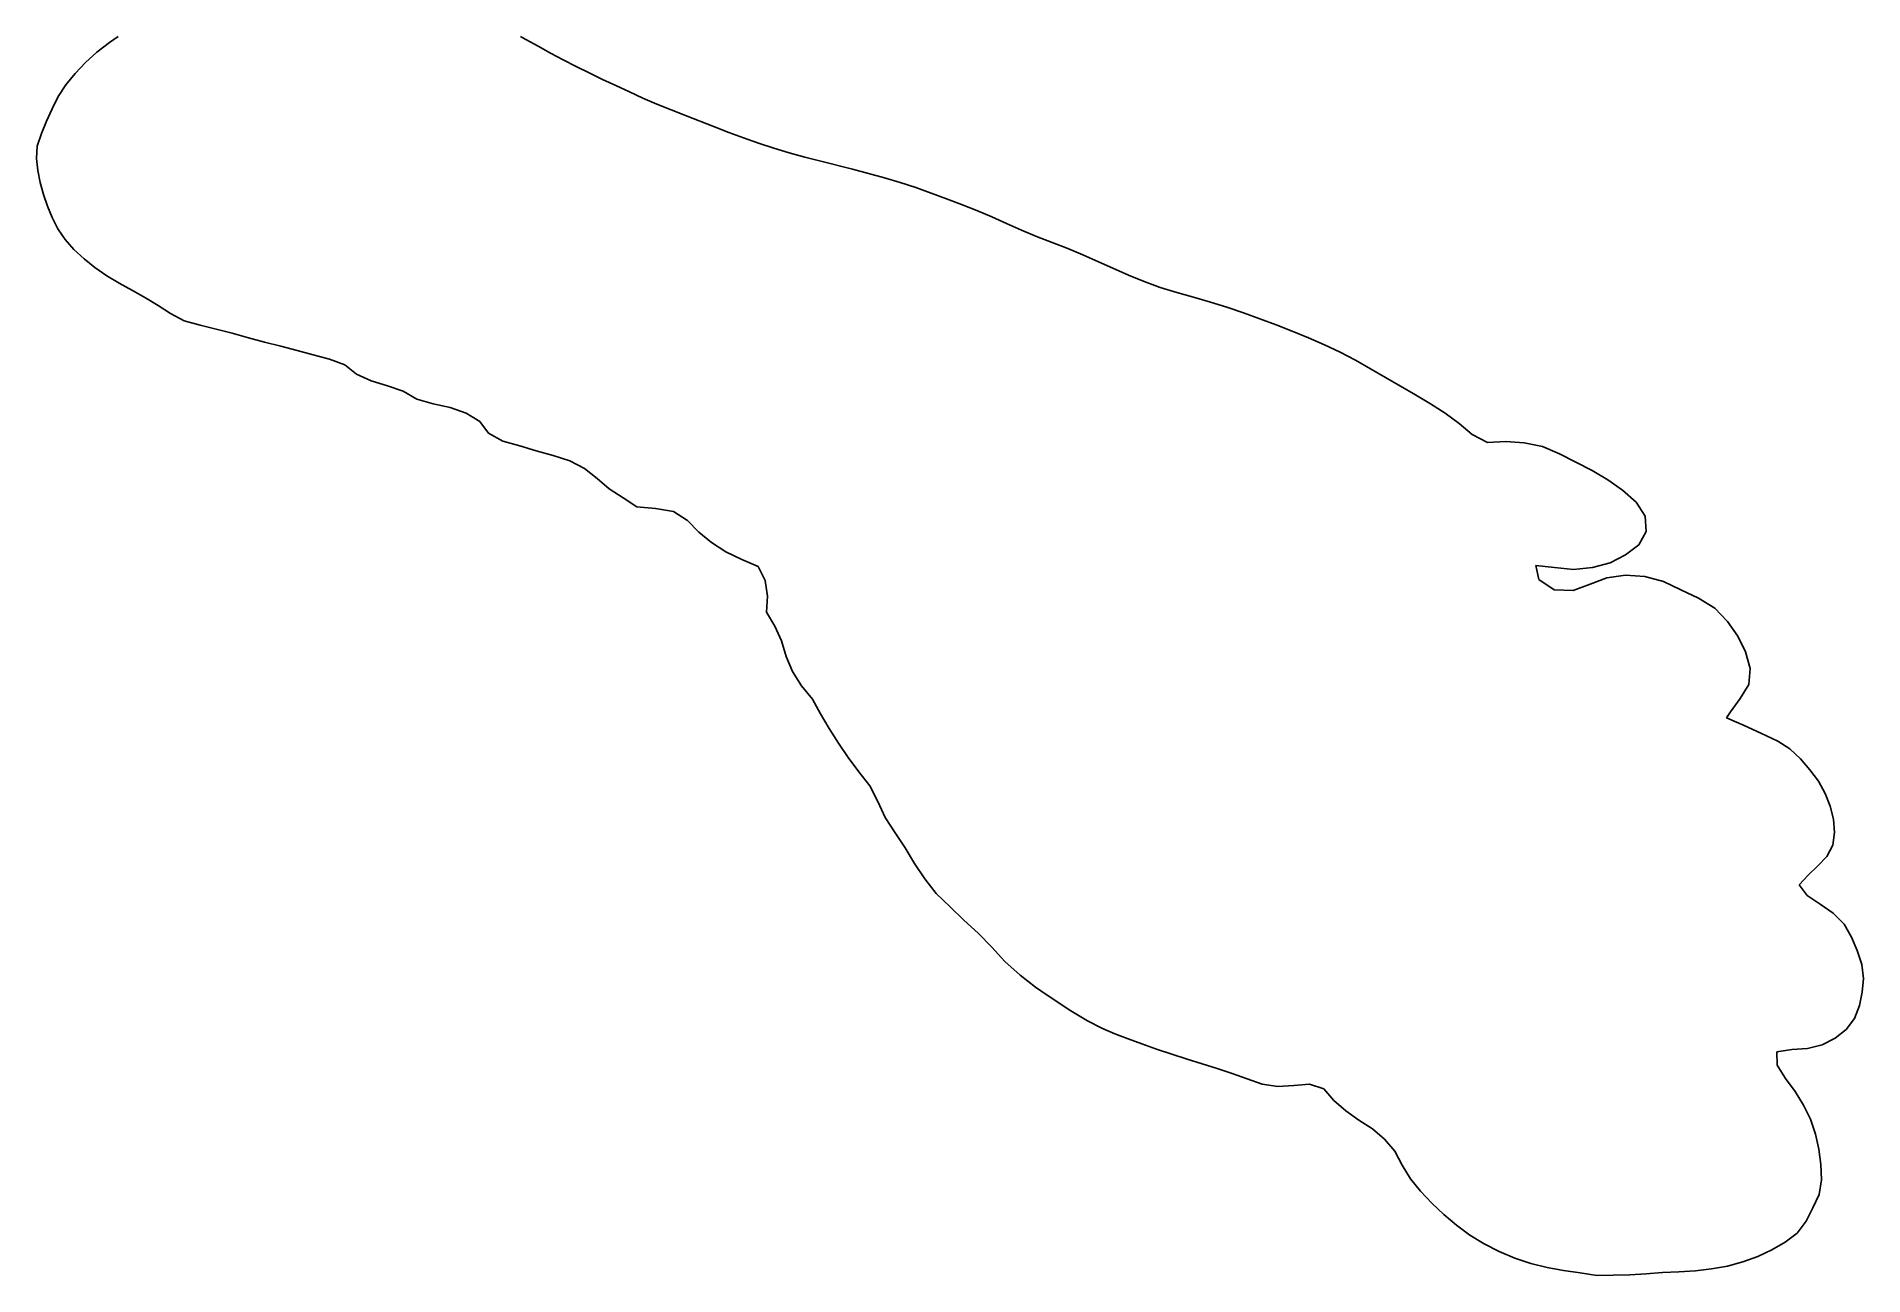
# Model space of a CAD drawing. Extents: x -4220 to 2794, y -1842 to 2915.
import ezdxf

# ---------------------------------------------------------------- set-up
doc = ezdxf.new("R2010")
doc.units = 0
doc.layers.get('0').update_dxf_attribs({"linetype": 'CONTINUOUS'})

msp = doc.modelspace()

# ---------------------------------------------------------------- linework, layer by layer
for p, q in [((-3988.3, 2854.9), (-3940, 2891.9)), ((-3940, 2891.9), (-3907.3, 2914.8)), ((-2362.2, 2914.8), (-2341.7, 2903.8)), ((-2341.7, 2903.8), (-2294.3, 2877.4)), ((-2294.3, 2877.4), (-2246.5, 2851.1)), ((-4071.8, 2773.2), (-4032.6, 2815.3)), ((-4032.6, 2815.3), (-3988.3, 2854.9)), ((-2246.5, 2851.1), (-2197.9, 2825.3)), ((-2197.9, 2825.3), (-2148.5, 2799.9)), ((-4107.5, 2729.5), (-4071.8, 2773.2)), ((-2148.5, 2799.9), (-2098.3, 2775)), ((-2098.3, 2775), (-2047.4, 2750.5)), ((-2047.4, 2750.5), (-1996, 2726.2)), ((-4160.5, 2637.5), (-4137.3, 2684.2)), ((-4137.3, 2684.2), (-4107.5, 2729.5)), ((-1996, 2726.2), (-1944.2, 2702)), ((-1944.2, 2702), (-1891.9, 2678.1)), ((-1891.9, 2678.1), (-1838.5, 2655.1)), ((-4181.3, 2590.3), (-4160.5, 2637.5)), ((-1838.5, 2655.1), (-1783.7, 2633.4)), ((-1783.7, 2633.4), (-1728.3, 2612.2)), ((-1728.3, 2612.2), (-1617.7, 2568.7)), ((-4217.5, 2494.5), (-4201.3, 2542.7)), ((-4201.3, 2542.7), (-4181.3, 2590.3)), ((-1617.7, 2568.7), (-1561.9, 2547)), ((-1561.9, 2547), (-1505.5, 2525.9)), ((-1505.5, 2525.9), (-1448.3, 2505.6)), ((-4220.1, 2446.9), (-4217.5, 2494.5)), ((-1448.3, 2505.6), (-1389.9, 2486.6)), ((-1389.9, 2486.6), (-1330.6, 2468.7)), ((-1330.6, 2468.7), (-1270.4, 2452)), ((-4215.2, 2400.2), (-4220.1, 2446.9)), ((-4205.9, 2354.2), (-4215.2, 2400.2)), ((-1270.4, 2452), (-1209.5, 2436.2)), ((-1209.5, 2436.2), (-1086.9, 2405.3)), ((-1086.9, 2405.3), (-1025.6, 2389.4)), ((-1025.6, 2389.4), (-964.6, 2372.7)), ((-4193.3, 2308.8), (-4205.9, 2354.2)), ((-964.6, 2372.7), (-904.1, 2354.7)), ((-904.1, 2354.7), (-844.4, 2335.1)), ((-844.4, 2335.1), (-785.6, 2314)), ((-4177.8, 2264), (-4193.3, 2308.8)), ((-4159.5, 2219.7), (-4177.8, 2264)), ((-785.6, 2314), (-727.1, 2292)), ((-727.1, 2292), (-668.6, 2269.6)), ((-668.6, 2269.6), (-610.4, 2246.7)), ((-610.4, 2246.7), (-552.7, 2222.6)), ((-4137.8, 2176.3), (-4159.5, 2219.7)), ((-4110.8, 2135.1), (-4137.8, 2176.3)), ((-552.7, 2222.6), (-495.7, 2197.4)), ((-495.7, 2197.4), (-438.9, 2171.5)), ((-4076.8, 2097.1), (-4110.8, 2135.1)), ((-438.9, 2171.5), (-380.7, 2147.1)), ((-380.7, 2147.1), (-320.9, 2124.6)), ((-320.9, 2124.6), (-261.3, 2101.4)), ((-4037.8, 2061.7), (-4076.8, 2097.1)), ((-3995.7, 2028.3), (-4037.8, 2061.7)), ((-261.3, 2101.4), (-202.7, 2076.5)), ((-27.4, 1998.8), (-202.7, 2076.5)), ((-3950.7, 1996.7), (-3995.7, 2028.3)), ((-3902.7, 1967.3), (-3950.7, 1996.7)), ((-3851.9, 1940), (-3902.7, 1967.3)), ((-27.4, 1998.8), (32.4, 1974)), ((32.4, 1974), (94.1, 1951.6)), ((-3802, 1911.6), (-3851.9, 1940)), ((-3753.5, 1881.8), (-3802, 1911.6)), ((94.1, 1951.6), (157.6, 1932.3)), ((157.6, 1932.3), (222, 1914.1)), ((222, 1914.1), (286.4, 1895.6)), ((286.4, 1895.6), (350.3, 1875.7)), ((-3705.7, 1851), (-3753.5, 1881.8)), ((-3653.5, 1823.9), (-3705.7, 1851)), ((-3592.5, 1807.1), (-3653.5, 1823.9)), ((350.3, 1875.7), (413.6, 1854.2)), ((413.6, 1854.2), (476.4, 1831.5)), ((476.4, 1831.5), (538.8, 1807.7)), ((-3530.3, 1791.7), (-3592.5, 1807.1)), ((-3468.5, 1775.4), (-3530.3, 1791.7)), ((-3406.8, 1758.6), (-3468.5, 1775.4)), ((-3345, 1741.9), (-3406.8, 1758.6)), ((538.8, 1807.7), (601, 1783.2)), ((601, 1783.2), (663, 1757.9)), ((663, 1757.9), (724.6, 1731.5)), ((-3282.7, 1725.5), (-3345, 1741.9)), ((-3220, 1709.5), (-3282.7, 1725.5)), ((-3157.7, 1693), (-3220, 1709.5)), ((-3095.7, 1675.8), (-3157.7, 1693)), ((724.6, 1731.5), (784.7, 1702.8)), ((784.7, 1702.8), (843.5, 1671.9)), ((-3036.8, 1654.2), (-3095.7, 1675.8)), ((-2991.6, 1618.5), (-3036.8, 1654.2)), ((-2934.9, 1592.8), (-2991.6, 1618.5)), ((843.5, 1671.9), (901.3, 1639.4)), ((901.3, 1639.4), (958.8, 1606.2)), ((-2872.8, 1574.3), (-2934.9, 1592.8)), ((-2812.2, 1553.8), (-2872.8, 1574.3)), ((-2759.8, 1523), (-2812.2, 1553.8)), ((958.8, 1606.2), (1016.5, 1572.8)), ((1016.5, 1572.8), (1074.2, 1538.8)), ((-2697.4, 1504.1), (-2759.8, 1523)), ((-2631.5, 1490.7), (-2697.4, 1504.1)), ((-2570.7, 1468.8), (-2631.5, 1490.7)), ((1074.2, 1538.8), (1131.7, 1504.3)), ((1131.7, 1504.3), (1188.1, 1468.2)), ((-2518.5, 1436.5), (-2570.7, 1468.8)), ((-2484.3, 1391.8), (-2518.5, 1436.5)), ((1188.1, 1468.2), (1242, 1429)), ((1242, 1429), (1292.1, 1387)), ((-2429.7, 1361.2), (-2484.3, 1391.8)), ((-2365.2, 1343.4), (-2429.7, 1361.2)), ((-2301.7, 1323.6), (-2365.2, 1343.4)), ((1292.1, 1387), (1349.9, 1355.7)), ((1349.9, 1355.7), (1420.4, 1359.4)), ((1420.4, 1359.4), (1491.7, 1355.2)), ((1491.7, 1355.2), (1561.5, 1340.9)), ((1561.5, 1340.9), (1626.3, 1312.5)), ((-2236.1, 1306.9), (-2301.7, 1323.6)), ((-2172.8, 1286), (-2236.1, 1306.9)), ((-2115.9, 1256.2), (-2172.8, 1286)), ((1626.3, 1312.5), (1689.6, 1281.3)), ((1689.6, 1281.3), (1751.9, 1248.2)), ((-2067.3, 1218.4), (-2115.9, 1256.2)), ((-2021.1, 1178.2), (-2067.3, 1218.4)), ((1751.9, 1248.2), (1812.1, 1212.5)), ((1812.1, 1212.5), (1869, 1172.8)), ((-1968.1, 1143.3), (-2021.1, 1178.2)), ((-1915.6, 1109), (-1968.1, 1143.3)), ((1869, 1172.8), (1921.5, 1127.4)), ((1921.5, 1127.4), (1956, 1073.8)), ((-1844.3, 1103.1), (-1915.6, 1109)), ((-1775, 1090.7), (-1844.3, 1103.1)), ((-1721.1, 1056.4), (-1775, 1090.7)), ((-1677.1, 1012.3), (-1721.1, 1056.4)), ((1956, 1073.8), (1959.6, 1015.1)), ((-1628.4, 971.9), (-1677.1, 1012.3)), ((1959.6, 1015.1), (1931.6, 963.6)), ((-1573.3, 936.3), (-1628.4, 971.9)), ((-1512.6, 906.8), (-1573.3, 936.3)), ((1880.4, 925.2), (1821.1, 894.7)), ((1931.6, 963.6), (1880.4, 925.2)), ((-1449.9, 879.8), (-1512.6, 906.8)), ((-1423, 825.8), (-1449.9, 879.8)), ((1607.9, 876.7), (1535.6, 883.8)), ((1535.6, 883.8), (1547.2, 830.1)), ((1681, 868.4), (1607.9, 876.7)), ((1753.2, 876.6), (1681, 868.4)), ((1821.1, 894.7), (1753.2, 876.6)), ((1808.9, 836.8), (1880.2, 846.5)), ((1880.2, 846.5), (1954.2, 842.2)), ((1954.2, 842.2), (2025.8, 822.1)), ((-1414, 766.2), (-1423, 825.8)), ((1547.2, 830.1), (1606.1, 790.1)), ((1606.1, 790.1), (1679.4, 788.1)), ((1679.4, 788.1), (1744.5, 812.4)), ((1744.5, 812.4), (1808.9, 836.8)), ((2025.8, 822.1), (2093.2, 790.8)), ((2093.2, 790.8), (2160.1, 758.2)), ((-1417.5, 704.8), (-1414, 766.2)), ((-1385.6, 651.4), (-1417.5, 704.8)), ((2160.1, 758.2), (2223.5, 720.3)), ((2223.5, 720.3), (2271.9, 668.7)), ((-1359.4, 595), (-1385.6, 651.4)), ((2271.9, 668.7), (2311.4, 612.2)), ((-1342.2, 535), (-1359.4, 595)), ((2311.4, 612.2), (2341.1, 552.1)), ((-1318.3, 476.7), (-1342.2, 535)), ((2341.1, 552.1), (2358.8, 488.9)), ((-1283.1, 422.4), (-1318.3, 476.7)), ((-1241.5, 371.3), (-1283.1, 422.4)), ((2354.3, 426.6), (2320.9, 372.8)), ((2358.8, 488.9), (2354.3, 426.6)), ((-1210.5, 314.3), (-1241.5, 371.3)), ((2320.9, 372.8), (2282.9, 321.5)), ((-1176.9, 257.8), (-1210.5, 314.3)), ((2282.9, 321.5), (2268.4, 299.4)), ((2268.4, 299.4), (2306, 282.7)), ((2306, 282.7), (2335.5, 269.8)), ((-1141.3, 201.8), (-1176.9, 257.8)), ((2335.5, 269.8), (2400.2, 240.7)), ((2400.2, 240.7), (2464.8, 209.4)), ((-1103.8, 146.3), (-1141.3, 201.8)), ((-1062.8, 92.2), (-1103.8, 146.3)), ((2464.8, 209.4), (2511.8, 179.9)), ((2511.8, 179.9), (2552, 142.3)), ((2552, 142.3), (2588.6, 99.5)), ((-1020.6, 38.3), (-1062.8, 92.2)), ((2588.6, 99.5), (2620.8, 55.3)), ((-989.7, -21.9), (-1020.6, 38.3)), ((2620.8, 55.3), (2647, 9)), ((2647, 9), (2666.2, -39.5)), ((-961.7, -83.8), (-989.7, -21.9)), ((2666.2, -39.5), (2678.3, -89.8)), ((-924.2, -142), (-961.7, -83.8)), ((2678.3, -89.8), (2682.9, -140.9)), ((-885.1, -200), (-924.2, -142)), ((-848.9, -260), (-885.1, -200)), ((2675.9, -189.9), (2652.7, -233.1)), ((2682.9, -140.9), (2675.9, -189.9)), ((-809.8, -318.9), (-848.9, -260)), ((2618.1, -269.7), (2581.2, -305.1)), ((2652.7, -233.1), (2618.1, -269.7)), ((-765.8, -375.9), (-809.8, -318.9)), ((2581.2, -305.1), (2547.5, -342.7)), ((2547.5, -342.7), (2578, -383.2)), ((-712.2, -426.1), (-765.8, -375.9)), ((2578, -383.2), (2628.3, -416.3)), ((2628.3, -416.3), (2677.3, -451.2)), ((-660, -478.3), (-712.2, -426.1)), ((-604.5, -528), (-660, -478.3)), ((2677.3, -451.2), (2719.6, -492.6)), ((-552.6, -581.2), (-604.5, -528)), ((2719.6, -492.6), (2747.4, -542.8)), ((2747.4, -542.8), (2769.8, -594.4)), ((-502.2, -636.7), (-552.6, -581.2)), ((2769.8, -594.4), (2787.1, -647.4)), ((-444.3, -688.4), (-502.2, -636.7)), ((-385.2, -735), (-444.3, -688.4)), ((2787.1, -647.4), (2793.9, -701.1)), ((2793.9, -701.1), (2789.1, -753.9)), ((-364.6, -749.3), (-385.2, -735)), ((-313.7, -783.9), (-364.6, -749.3)), ((2789.1, -753.9), (2778.1, -805.4)), ((-248.7, -826.1), (-313.7, -783.9)), ((-185.7, -863.6), (-248.7, -826.1)), ((2778.1, -805.4), (2759.7, -854.7)), ((-130.7, -892), (-185.7, -863.6)), ((-79.9, -914.2), (-130.7, -892)), ((2727.9, -896.9), (2685.6, -931.1)), ((2759.7, -854.7), (2727.9, -896.9)), ((-29.4, -933.6), (-79.9, -914.2)), ((24, -953), (-29.4, -933.6)), ((80.3, -972.7), (24, -953)), ((138.4, -992.4), (80.3, -972.7)), ((2519.5, -974.6), (2461, -983.1)), ((2579.2, -970.4), (2519.5, -974.6)), ((2635.7, -956.4), (2579.2, -970.4)), ((2685.6, -931.1), (2635.7, -956.4)), ((197, -1011.5), (138.4, -992.4)), ((312.8, -1047.8), (197, -1011.5)), ((370.4, -1066.6), (312.8, -1047.8)), ((2461, -983.1), (2462.4, -1034.6)), ((2462.4, -1034.6), (2495.2, -1085.6)), ((427.8, -1086.5), (370.4, -1066.6)), ((485.3, -1106.8), (427.8, -1086.5)), ((545.6, -1115.9), (485.3, -1106.8)), ((606.4, -1112), (545.6, -1115.9)), ((666.6, -1107.1), (606.4, -1112)), ((721.7, -1125.6), (666.6, -1107.1)), ((2495.2, -1085.6), (2531.2, -1135.6)), ((760.7, -1170.5), (721.7, -1125.6)), ((807.2, -1209.7), (760.7, -1170.5)), ((2531.2, -1135.6), (2564.1, -1187.5)), ((2564.1, -1187.5), (2590.8, -1242.2)), ((856.8, -1245.8), (807.2, -1209.7)), ((908.6, -1279), (856.8, -1245.8)), ((2590.8, -1242.2), (2610.3, -1299)), ((955, -1318.7), (908.6, -1279)), ((995.1, -1364.5), (955, -1318.7)), ((2610.3, -1299), (2622.5, -1356.9)), ((1023.3, -1418), (995.1, -1364.5)), ((2622.5, -1356.9), (2629.8, -1415.4)), ((1054.6, -1470.4), (1023.3, -1418)), ((1093.6, -1518.6), (1054.6, -1470.4)), ((2629.8, -1415.4), (2633.2, -1474.1)), ((1137, -1564), (1093.6, -1518.6)), ((2623.3, -1530.6), (2599.7, -1582.2)), ((2633.2, -1474.1), (2623.3, -1530.6)), ((1182.8, -1607.6), (1137, -1564)), ((1231.3, -1648.7), (1182.8, -1607.6)), ((2599.7, -1582.2), (2573.5, -1632.9)), ((1283, -1686.6), (1231.3, -1648.7)), ((2539.5, -1678.8), (2492.9, -1713.7)), ((2573.5, -1632.9), (2539.5, -1678.8)), ((1337.7, -1720.7), (1283, -1686.6)), ((1395.3, -1750.2), (1337.7, -1720.7)), ((1455.1, -1775), (1395.3, -1750.2)), ((2441.8, -1743.4), (2387.9, -1769)), ((2492.9, -1713.7), (2441.8, -1743.4)), ((1516.6, -1795.3), (1455.1, -1775)), ((1579.3, -1811.1), (1516.6, -1795.3)), ((1642.7, -1822.9), (1579.3, -1811.1)), ((1706.4, -1831.2), (1642.7, -1822.9)), ((2210.7, -1816.9), (2148.5, -1823.9)), ((2271.7, -1805.7), (2210.7, -1816.9)), ((2331, -1789.8), (2271.7, -1805.7)), ((2387.9, -1769), (2331, -1789.8)), ((1769.9, -1841.8), (1706.4, -1831.2)), ((1833.4, -1841.3), (1769.9, -1841.8)), ((1896.7, -1839.3), (1833.4, -1841.3)), ((1959.6, -1835.2), (1896.7, -1839.3)), ((2022.5, -1831), (1959.6, -1835.2)), ((2085.5, -1827.7), (2022.5, -1831)), ((2148.5, -1823.9), (2085.5, -1827.7))]:
    msp.add_line(p, q)

doc.saveas('drawing.dxf')
